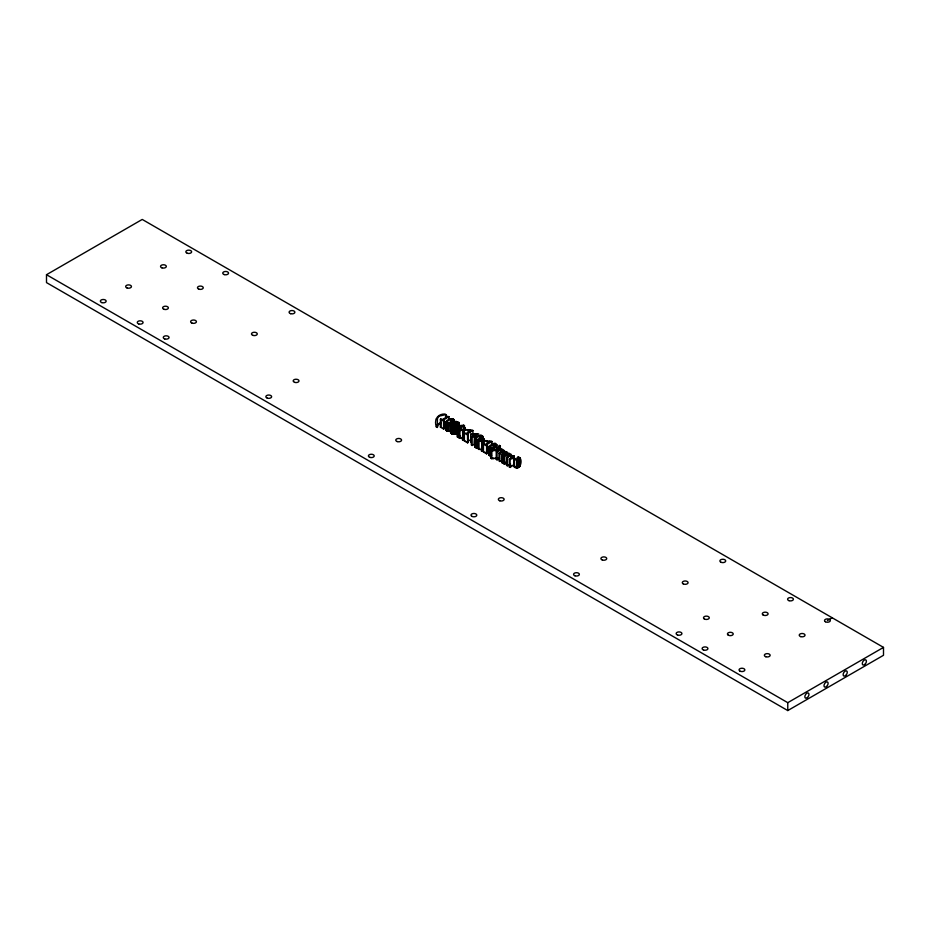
<?xml version="1.0" encoding="UTF-8"?>
<svg xmlns="http://www.w3.org/2000/svg" width="930" height="930" viewBox="0 0 930 930"><rect width="100%" height="100%" fill="white"/><g stroke="black" fill="none" stroke-linecap="round" stroke-linejoin="round"><path stroke-width="1.4" d="M437.309 427.451L437.414 418.721L438.123 417.338A7.742 4.464 0 0 1 439.739 416.001L445.9 414.594L444.9 414.024C437.693 413.734 433.787 419.639 436.31 426.882L437.356 427.428L438.123 425.243A7.742 4.464 0 0 1 439.739 423.894L441.273 423.208M454.084 423.162C440.343 428.904 468.801 424.313 455.886 421.395C452.294 423.545 455.514 422.441 453.387 419.105C451.062 417.861 448.434 419.407 446.551 420.79C444.156 425.243 454.421 423.382 454.107 419.767M520.184 458.025C518.301 458.862 516.859 461.652 514.092 458.781L514.86 458.351L516.848 459.548L516.964 457.886C520.8 459.327 517.254 456.932 517.905 456.665C526.02 459.118 515.569 477.485 518.068 458.792M445.877 429.521L447.167 431.16L450.434 430.95M474.707 438.274C482.81 445.83 486.518 428.207 474.707 438.274C474.73 441.506 472.777 449.516 478.531 447.853M474.707 446.168L474.73 446.9M488.901 446.458C497.004 454.026 500.712 436.403 488.901 446.458L488.924 455.096L491.389 456.223L491.389 448.33M436.31 426.882L437.03 425.08M500.34 446.028L499.271 448.237L496.992 449.806L493.365 450.841L490.749 450.411L496.899 449.004L498.864 447.191L499.34 445.447L500.34 446.028L500.34 449.981M499.491 458.478L497.062 459.873L496.236 459.397L496.236 451.503L501.119 448.69L503.769 450.12L503.839 451.085L506.769 452.05L502.595 455.177L501.781 454.7L501.781 462.594L502.595 463.07L504.734 461.838M510.547 463.954L507.338 465.814L506.525 465.337L506.525 457.444L507.338 457.909C510.326 454.073 517.092 456.467 509.291 459.036L509.291 466.93L510.105 467.406L514.302 464.512M483.984 444.063L483.984 438.797L482.972 438.216L482.193 440.599L478.078 441.018L478.078 448.911L479.008 449.446L482.066 449.085L482.066 441.192L478.078 441.018M462.989 438.077L459.002 437.902L459.002 430.009L462.989 430.183L462.338 439.82L463.338 440.413L463.338 432.508L464.128 430.113L468.22 429.695L468.22 432.322M463.338 440.413L464.128 438.007L464.128 430.113M482.066 441.192L481.403 450.841L482.414 451.422L482.414 443.529L483.205 441.122L487.297 440.704L487.297 444.656M482.414 451.422L483.984 438.797M507.001 462.815L504.572 464.21L503.746 463.733L503.746 455.84L508.629 453.026L511.279 454.456L511.349 455.421L513.965 455.979L514.092 466.686C514.662 468.185 518.847 468.732 518.068 466.686M459.002 430.009L463.117 429.59L463.896 427.196L464.907 427.777L464.256 429.509L468.22 429.695M481.403 450.841L482.066 449.085M450.69 431.915L450.748 433.136L452.457 434.136L456.037 433.473L456.246 425.196M447.063 421.627C447.388 424.371 452.166 421.709 453.084 420.209C451.399 417.675 445.447 421.162 447.063 424.266M475.904 438.286C476.218 441.018 481.008 438.356 481.914 436.856C480.24 434.322 474.277 437.821 475.904 440.913M451.806 424.324C450.992 426.789 457.06 425.731 454.398 423.592L451.806 424.324L451.806 426.951M455.328 422.406L455.77 423.882C461.547 423.848 453.224 419.174 455.328 425.045M489.575 453.538L488.924 455.096M509.291 459.036L510.105 459.513L513.755 457.374L513.965 455.979M503.037 459.618L499.829 461.478L499.003 461.001L499.003 453.108L499.829 453.573C502.816 449.736 509.582 452.131 501.781 454.7M438.332 423.859L438.972 423.452M46.5 274.71L142.232 219.434L883.5 647.396L883.5 655.29L787.768 710.567L46.5 282.604L46.5 274.71L787.768 702.673L883.5 647.396M437.356 419.535L436.31 418.977M448.958 416.675L443.099 420.058L444.249 420.72L444.249 428.614L443.587 428.997L440.413 427.172L440.413 419.279L442.262 419.57L446.621 417.059L445.435 416.373L446.028 416.036L448.958 416.675L448.958 419.302M440.413 419.279L443.587 421.104L444.249 420.72M440.413 427.172L441.076 426.789L441.076 418.895M458.397 434.973L456.491 433.868L456.491 425.975L463.663 425.184L464.465 425.649L464.465 428.288M460.199 436.007L457.967 437.298L457.118 436.821L457.118 428.916L459.362 427.626L456.491 425.975M457.118 428.916L457.967 429.404L461.664 428.16L460.896 427.707L460.896 430.346M460.896 427.707L464.465 425.649M456.491 433.868L457.397 433.334M472.917 430.509L467.058 433.892L468.209 434.554L468.209 442.448L467.546 442.831L464.372 441.006L464.372 433.101L466.221 433.403L470.568 430.892L469.394 430.206L469.987 429.869L472.231 430.113L472.917 430.509L472.917 434.45M464.372 433.101L467.546 434.938L468.209 434.554M470.673 442.064L470.673 434.171L478.659 433.845L475.091 435.903L475.858 436.356L475.16 436.751L471.312 437.112L471.312 445.017L472.149 445.493L474.393 444.203L474.393 436.31M464.372 441.006L465.035 440.622M471.312 437.112L473.556 435.821L470.673 434.171M470.568 439.75L467.058 441.785L468.209 442.448M491.982 441.518L486.123 444.9L487.285 445.563L487.285 453.456L486.611 453.84L483.449 452.015L483.449 444.122L485.286 444.412L489.645 441.901L488.471 441.215L489.064 440.878L491.307 441.122L491.982 441.518L491.982 445.47M483.449 444.122L486.611 445.947L487.285 445.563M483.449 452.015L485.286 452.317M487.297 452.12L489.645 450.771M496.236 451.503L497.062 451.98L500.7 449.876L502.77 450.492L499.003 453.108M496.992 457.711L493.365 458.734L490.749 458.304L493.772 458.025M496.236 459.397L498.678 457.99M503.746 455.84L504.572 456.316L508.21 454.212L510.279 454.828L506.525 457.444M501.781 462.594L503.653 461.513M503.746 463.733L506.187 462.326M509.291 466.93L512.105 465.302M514.092 466.686L514.86 466.244M827.421 620.554L832.211 617.787M439.658 423.092L440.343 422.79M493.563 444.354C481.31 451.48 503.479 444.691 493.563 444.354L493.563 448.307M517.173 467.325L516.069 467.372M483.333 440.529L487.297 440.704M459.002 437.902L461.745 437.623M491.563 455.572L490.366 455.34M452.724 433.601L451.655 432.834M447.714 430.66L446.912 430.032M476.544 447.307L475.881 446.923M462.338 431.927L463.338 432.508M481.403 442.936L482.414 443.529M443.099 427.951L444.249 428.614M515.697 467.197L514.988 466.488M519.452 465.14L520.184 465.918M787.768 702.673L787.768 710.567M519.963 457.63L520.126 466.267M519.812 458.653L519.812 466.558M519.417 458.827L519.417 466.721M518.975 458.897L518.975 466.79M518.522 458.885L518.522 466.779M518.254 459.06L518.243 467.499M517.94 459.862L517.94 467.755M517.615 460.013L517.615 467.906M517.254 460.106L517.254 467.999M516.882 460.141L516.882 468.046M516.522 460.129L516.522 468.034M514.162 456.177L514.22 464.756M513.755 457.374L513.755 465.279M512.395 455.991L512.395 458.63M512 455.898L512 458.525M510.954 455.805L510.954 458.444M510.791 455.921L510.791 458.548M510.105 459.513L510.105 467.406M508.21 454.212L508.21 456.839M507.338 457.909L507.338 465.814M506.78 452.282L506.78 454.921M506.652 451.841L506.711 455.165M506.455 451.643L506.536 455.409M506.246 453.038L506.246 455.677M504.572 451.085L504.49 454.189M504.572 456.316L504.572 464.21M503.444 451.469L503.444 454.107M503.27 451.585L503.27 454.212M502.642 450.341L502.642 452.968M502.595 455.177L502.595 463.07M502.421 450.19L502.421 452.817M502.002 449.492L502.107 452.689M501.689 449.957L501.689 452.596M500.7 449.876L500.7 453.828M499.829 453.573L499.829 461.478M499.34 445.447L499.294 448.109M497.132 444.61L497.236 450.225M497.062 451.98L497.062 459.873M495.981 444.575L496.12 447.435M495.69 444.366L495.69 446.993M495.318 444.203L495.318 446.83M494.923 444.122L494.923 446.749M494.504 444.122L494.504 446.749M494.039 444.203L494.039 448.155M492.04 448.283L492.04 450.922M491.749 450.992L491.749 458.885M490.773 448.272L490.749 458.304M490.191 448.109L490.191 456.002M489.645 447.853L489.645 455.747M489.192 447.539L489.192 455.433M486.611 445.947L486.611 453.84M482.972 438.216L482.972 440.843M482.949 436.414L482.949 439.041M482.67 436.077L482.67 438.704M482.228 435.752L482.228 438.39M481.787 436.391L481.787 439.018M481.508 436.17L481.508 438.797M481.124 436.007L481.124 438.635M480.729 435.926L480.729 438.553M480.31 435.926L480.31 439.878M479.857 436.007L479.857 439.96M479.369 436.158L479.369 438.797M479.008 441.552L479.008 449.446M477.846 440.099L477.846 447.993M477.195 440.134L477.195 448.028M476.579 440.076L476.579 447.969M476.172 437.995L476.172 440.622M475.997 439.913L475.997 447.818M475.451 439.658L475.451 447.563M475.009 439.344L475.009 447.237M472.149 437.6L472.149 445.493M469.987 429.869L469.987 432.497M467.546 434.938L467.546 442.831M464.907 427.777L464.907 430.416M464.256 430.834L464.256 437.414M463.663 425.184L463.663 427.823M460.199 428.114L460.199 430.741M459.932 430.544L459.932 438.437M459.153 422.72L459.222 425.917M458.967 422.441L458.967 425.068M457.967 429.404L457.967 437.298M457.641 422.278L457.641 424.917M457.467 424.347L457.467 426.986M457.142 422.069L457.142 424.696M456.886 423.836L456.886 430.416M456.77 424.394L456.77 432.287M456.595 421.988L456.595 424.615M456.06 422.034L456.06 424.661M456.037 425.568L456.037 433.473M455.886 421.395L455.886 424.022M455.584 422.22L455.584 424.847M455.561 425.928L455.561 433.822M455.13 426.138L455.13 434.031M454.944 424.371L454.944 427.01M454.724 424.045L454.724 426.672M454.642 426.289L454.642 434.182M454.398 423.592L454.398 426.219M454.131 426.37L454.131 434.264M453.84 419.418L453.84 422.057M453.805 423.557L453.805 426.196M453.561 426.382L453.561 434.287M453.387 419.105L453.387 423.057M453.247 423.615L453.247 426.242M452.957 419.732L452.957 422.371M452.991 426.347L452.991 434.24M452.724 423.743L452.724 426.382M452.666 419.523L452.666 422.15M452.457 426.242L452.457 434.136M452.294 419.349L452.294 421.988M452.259 423.964L452.259 426.591M451.957 426.068L451.957 433.961M451.899 419.279L451.899 421.906M451.469 419.279L451.469 423.231M451.492 425.835L451.492 433.729M451.015 419.36L451.015 423.301M451.062 425.545L451.062 433.45M450.748 425.243L450.748 433.136M450.527 419.511L450.527 422.139M450.527 424.313L450.55 432.822M449.004 423.441L449.004 431.346M448.353 423.487L448.353 431.381M447.749 423.429L447.749 431.322M447.342 421.348L447.342 423.975M447.167 423.266L447.167 431.16M446.621 423.011L446.621 430.904M446.168 422.697L446.168 430.59M445.9 414.594L445.854 418.57M445.877 421.616L445.9 430.253M443.587 421.104L443.587 428.997M462.594 425.766L460.059 427.23L457.862 425.963L462.594 425.766M476.788 433.95L474.254 435.426L472.056 434.159L476.788 433.95M864.888 664.38A2.906 1.674 -60 0 0 865.807 659.893A2.906 1.674 -60 0 0 862.366 662.927A2.906 1.674 -60 0 0 864.888 664.38M845.742 675.436A2.906 1.674 -60 0 0 846.66 670.948A2.906 1.674 -60 0 0 843.219 673.983A2.906 1.674 -60 0 0 845.742 675.436M826.584 686.491A2.906 1.674 -60 0 0 827.514 681.992A2.906 1.674 -60 0 0 824.073 685.038A2.906 1.674 -60 0 0 826.584 686.491M807.438 697.547A2.906 1.674 -60 0 0 808.368 693.048A2.906 1.674 -60 0 0 804.927 696.093A2.906 1.674 -60 0 0 807.438 697.547M703.568 650.035A2.906 1.674 0 0 0 707.928 648.582A2.906 1.674 0 0 0 703.568 647.129A2.906 1.674 0 0 0 703.568 650.035M763.146 615.021A2.906 1.674 0 0 0 768.006 614.277A2.906 1.674 0 0 0 764.448 612.219A2.906 1.674 0 0 0 763.146 615.021M789.047 600.687A2.906 1.674 0 0 0 793.406 599.234A2.906 1.674 0 0 0 789.047 597.781A2.906 1.674 0 0 0 789.047 600.687M825.375 621.74A2.906 1.674 0 0 0 830.234 620.984A2.906 1.674 0 0 0 826.677 618.938A2.906 1.674 0 0 0 825.375 621.74M728.271 635.155A2.906 1.674 0 0 0 733.131 634.411A2.906 1.674 0 0 0 729.573 632.354A2.906 1.674 0 0 0 728.271 635.155M800.672 636.608A2.906 1.674 0 0 0 805.031 635.155A2.906 1.674 0 0 0 800.672 633.714A2.906 1.674 0 0 0 800.672 636.608M765.797 656.743A2.906 1.674 0 0 0 770.156 655.29A2.906 1.674 0 0 0 765.797 653.848A2.906 1.674 0 0 0 765.797 656.743M739.896 671.088A2.906 1.674 0 0 0 744.756 670.332A2.906 1.674 0 0 0 741.198 668.286A2.906 1.674 0 0 0 739.896 671.088M164.04 309.318A2.906 1.674 0 0 0 168.388 307.865A2.906 1.674 0 0 0 164.04 306.423A2.906 1.674 0 0 0 164.04 309.318M127.108 287.998A2.906 1.674 0 0 0 131.456 286.545A2.906 1.674 0 0 0 127.108 285.103A2.906 1.674 0 0 0 127.108 287.998M161.983 267.863A2.906 1.674 0 0 0 166.331 266.41A2.906 1.674 0 0 0 161.983 264.969A2.906 1.674 0 0 0 161.983 267.863M198.915 289.184A2.906 1.674 0 0 0 203.263 287.73A2.906 1.674 0 0 0 198.915 286.289A2.906 1.674 0 0 0 198.915 289.184M224.211 274.582A2.906 1.674 0 0 0 228.559 273.129A2.906 1.674 0 0 0 224.211 271.676A2.906 1.674 0 0 0 224.211 274.582M187.29 253.262A2.906 1.674 0 0 0 191.638 251.809A2.906 1.674 0 0 0 187.29 250.356A2.906 1.674 0 0 0 187.29 253.262M101.812 302.61A2.906 1.674 0 0 0 106.159 301.157A2.906 1.674 0 0 0 101.812 299.704A2.906 1.674 0 0 0 101.812 302.61M138.733 323.931A2.906 1.674 0 0 0 143.081 322.478A2.906 1.674 0 0 0 138.733 321.024A2.906 1.674 0 0 0 138.733 323.931M164.715 338.927A2.906 1.674 0 0 0 169.074 337.474A2.906 1.674 0 0 0 164.715 336.032A2.906 1.674 0 0 0 164.715 338.927M683.143 583.831A2.906 1.674 0 0 0 687.991 583.087A2.906 1.674 0 0 0 684.445 581.029A2.906 1.674 0 0 0 683.143 583.831M252.937 335.381A2.906 1.674 0 0 0 257.285 333.928A2.906 1.674 0 0 0 252.937 332.475A2.906 1.674 0 0 0 252.937 335.381M720.75 562.127A2.906 1.674 0 0 0 725.609 561.371A2.906 1.674 0 0 0 722.052 559.314A2.906 1.674 0 0 0 720.75 562.127M290.544 313.666A2.906 1.674 0 0 0 294.891 312.213A2.906 1.674 0 0 0 290.544 310.76A2.906 1.674 0 0 0 290.544 313.666M499.794 500.793A2.906 1.674 0 0 0 504.141 499.352A2.906 1.674 0 0 0 499.794 497.899A2.906 1.674 0 0 0 499.794 500.793M397.215 441.576A2.906 1.674 0 0 0 401.574 440.123A2.906 1.674 0 0 0 397.215 438.681A2.906 1.674 0 0 0 397.215 441.576M192.068 323.14A2.906 1.674 0 0 0 196.428 321.687A2.906 1.674 0 0 0 192.068 320.234A2.906 1.674 0 0 0 192.068 323.14M704.336 618.973A2.906 1.674 0 0 0 709.195 618.217A2.906 1.674 0 0 0 705.638 616.172A2.906 1.674 0 0 0 704.336 618.973M602.361 560.023A2.906 1.674 0 0 0 606.72 558.57A2.906 1.674 0 0 0 602.361 557.117A2.906 1.674 0 0 0 602.361 560.023M294.647 382.358A2.906 1.674 0 0 0 298.995 380.905A2.906 1.674 0 0 0 294.647 379.452A2.906 1.674 0 0 0 294.647 382.358M575.007 575.81A2.906 1.674 0 0 0 579.367 574.356A2.906 1.674 0 0 0 575.007 572.915A2.906 1.674 0 0 0 575.007 575.81M471.836 516.324A2.906 1.674 0 0 0 476.695 515.569A2.906 1.674 0 0 0 473.138 513.523A2.906 1.674 0 0 0 471.836 516.324M267.294 398.145A2.906 1.674 0 0 0 271.641 396.703A2.906 1.674 0 0 0 267.294 395.25A2.906 1.674 0 0 0 267.294 398.145M677.586 635.027A2.906 1.674 0 0 0 681.934 633.586A2.906 1.674 0 0 0 677.586 632.133A2.906 1.674 0 0 0 677.586 635.027M369.861 457.374A2.906 1.674 0 0 0 374.22 455.921A2.906 1.674 0 0 0 369.861 454.468A2.906 1.674 0 0 0 369.861 457.374"/></g></svg>
